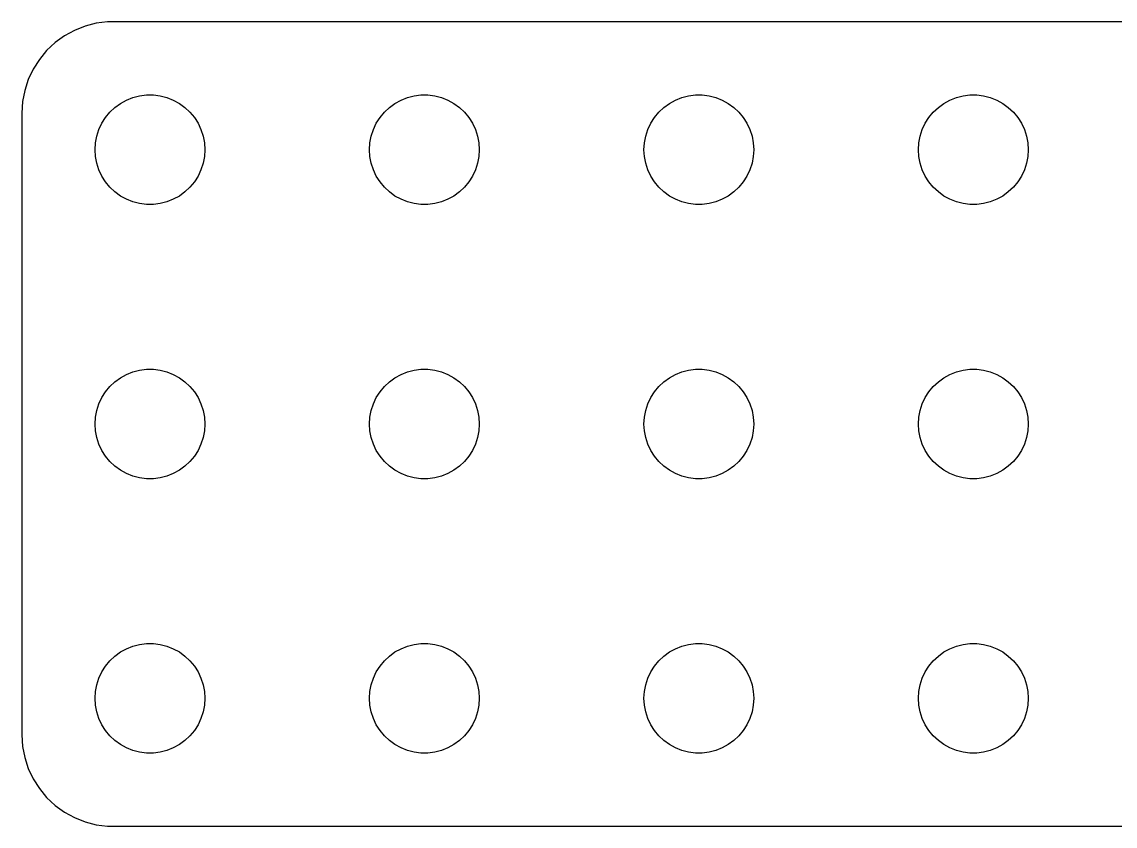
# Model space of a CAD drawing. Header units: metres. Extents: x -120 to 120, y -22 to 22.
# Drawn here: x -119.5 to -59.8, y -22 to 22 of the extents above; entities that cross this region are included whole.
import ezdxf

# ---------------------------------------------------------------- set-up
doc = ezdxf.new("R2010")
doc.units = ezdxf.units.M

msp = doc.modelspace()

# ---------------------------------------------------------------- linework, layer by layer
for p, q in [((-116.629, 21.5241), (-117.179, 21.2216)), ((-116.045, 21.7553), (-116.629, 21.5241)), ((-115.437, 21.9114), (-116.045, 21.7553)), ((-114.814, 21.9901), (-115.437, 21.9114)), ((114.814, 21.9901), (-114.814, 21.9901)), ((-117.179, 21.2216), (-117.687, 20.8526)), ((-118.145, 20.4227), (-118.545, 19.9389)), ((-117.687, 20.8526), (-118.145, 20.4227)), ((-118.545, 19.9389), (-118.882, 19.4088)), ((-118.882, 19.4088), (-119.149, 18.8406)), ((-119.149, 18.8406), (-119.343, 18.2434)), ((-119.343, 18.2434), (-119.461, 17.6267)), ((-113.427, 17.8532), (-113.062, 17.9469)), ((-113.062, 17.9469), (-112.688, 17.9941)), ((-112.688, 17.9941), (-112.312, 17.9941)), ((-112.312, 17.9941), (-111.938, 17.9469)), ((-111.938, 17.9469), (-111.573, 17.8532)), ((-98.427, 17.8532), (-98.0621, 17.9469)), ((-98.0621, 17.9469), (-97.6884, 17.9941)), ((-97.6884, 17.9941), (-97.3116, 17.9941)), ((-97.3116, 17.9941), (-96.9379, 17.9469)), ((-96.9379, 17.9469), (-96.573, 17.8532)), ((-83.427, 17.8532), (-83.0621, 17.9469)), ((-83.0621, 17.9469), (-82.6884, 17.9941)), ((-82.6884, 17.9941), (-82.3116, 17.9941)), ((-82.3116, 17.9941), (-81.9379, 17.9469)), ((-81.9379, 17.9469), (-81.573, 17.8532)), ((-68.427, 17.8532), (-68.0621, 17.9469)), ((-68.0621, 17.9469), (-67.6884, 17.9941)), ((-67.6884, 17.9941), (-67.3116, 17.9941)), ((-67.3116, 17.9941), (-66.9379, 17.9469)), ((-66.9379, 17.9469), (-66.573, 17.8532)), ((-119.461, 17.6267), (-119.5, 17)), ((-114.412, 17.3115), (-114.107, 17.533)), ((-114.107, 17.533), (-113.777, 17.7145)), ((-113.777, 17.7145), (-113.427, 17.8532)), ((-111.573, 17.8532), (-111.223, 17.7145)), ((-111.223, 17.7145), (-110.893, 17.533)), ((-110.893, 17.533), (-110.588, 17.3115)), ((-99.4123, 17.3115), (-99.1075, 17.533)), ((-99.1075, 17.533), (-98.7773, 17.7145)), ((-98.7773, 17.7145), (-98.427, 17.8532)), ((-96.573, 17.8532), (-96.2227, 17.7145)), ((-96.2227, 17.7145), (-95.8925, 17.533)), ((-95.8925, 17.533), (-95.5877, 17.3115)), ((-84.4123, 17.3115), (-84.1075, 17.533)), ((-84.1075, 17.533), (-83.7773, 17.7145)), ((-83.7773, 17.7145), (-83.427, 17.8532)), ((-81.573, 17.8532), (-81.2227, 17.7145)), ((-81.2227, 17.7145), (-80.8925, 17.533)), ((-80.8925, 17.533), (-80.5877, 17.3115)), ((-69.4123, 17.3115), (-69.1075, 17.533)), ((-69.1075, 17.533), (-68.7773, 17.7145)), ((-68.7773, 17.7145), (-68.427, 17.8532)), ((-66.573, 17.8532), (-66.2227, 17.7145)), ((-66.2227, 17.7145), (-65.8925, 17.533)), ((-65.8925, 17.533), (-65.5877, 17.3115)), ((-119.5, 17), (-119.5, -17)), ((-115.129, 16.4453), (-114.927, 16.7634)), ((-114.927, 16.7634), (-114.687, 17.0536)), ((-114.687, 17.0536), (-114.412, 17.3115)), ((-110.588, 17.3115), (-110.313, 17.0536)), ((-110.313, 17.0536), (-110.073, 16.7634)), ((-110.073, 16.7634), (-109.871, 16.4453)), ((-100.129, 16.4453), (-99.927, 16.7634)), ((-99.927, 16.7634), (-99.6869, 17.0536)), ((-99.6869, 17.0536), (-99.4123, 17.3115)), ((-95.5877, 17.3115), (-95.3131, 17.0536)), ((-95.3131, 17.0536), (-95.073, 16.7634)), ((-95.073, 16.7634), (-94.8711, 16.4453)), ((-85.1289, 16.4453), (-84.927, 16.7634)), ((-84.927, 16.7634), (-84.6869, 17.0536)), ((-84.6869, 17.0536), (-84.4123, 17.3115)), ((-80.5877, 17.3115), (-80.3131, 17.0536)), ((-80.3131, 17.0536), (-80.073, 16.7634)), ((-80.073, 16.7634), (-79.8711, 16.4453)), ((-70.1289, 16.4453), (-69.927, 16.7634)), ((-69.927, 16.7634), (-69.6869, 17.0536)), ((-69.6869, 17.0536), (-69.4123, 17.3115)), ((-65.5877, 17.3115), (-65.3131, 17.0536)), ((-65.3131, 17.0536), (-65.073, 16.7634)), ((-65.073, 16.7634), (-64.8711, 16.4453)), ((-115.289, 16.1044), (-115.129, 16.4453)), ((-109.871, 16.4453), (-109.711, 16.1044)), ((-100.289, 16.1044), (-100.129, 16.4453)), ((-94.8711, 16.4453), (-94.7107, 16.1044)), ((-85.2893, 16.1044), (-85.1289, 16.4453)), ((-79.8711, 16.4453), (-79.7107, 16.1044)), ((-70.2893, 16.1044), (-70.1289, 16.4453)), ((-64.8711, 16.4453), (-64.7107, 16.1044)), ((-115.476, 15.376), (-115.406, 15.7461)), ((-115.406, 15.7461), (-115.289, 16.1044)), ((-109.711, 16.1044), (-109.594, 15.7461)), ((-109.594, 15.7461), (-109.524, 15.376)), ((-100.476, 15.376), (-100.406, 15.7461)), ((-100.406, 15.7461), (-100.289, 16.1044)), ((-94.7107, 16.1044), (-94.5943, 15.7461)), ((-94.5943, 15.7461), (-94.5237, 15.376)), ((-85.4763, 15.376), (-85.4057, 15.7461)), ((-85.4057, 15.7461), (-85.2893, 16.1044)), ((-79.7107, 16.1044), (-79.5943, 15.7461)), ((-79.5943, 15.7461), (-79.5237, 15.376)), ((-70.4763, 15.376), (-70.4057, 15.7461)), ((-70.4057, 15.7461), (-70.2893, 16.1044)), ((-64.7107, 16.1044), (-64.5943, 15.7461)), ((-64.5943, 15.7461), (-64.5237, 15.376)), ((-115.5, 15), (-115.476, 15.376)), ((-115.476, 14.624), (-115.5, 15)), ((-109.524, 15.376), (-109.5, 15)), ((-109.5, 15), (-109.524, 14.624)), ((-100.5, 15), (-100.476, 15.376)), ((-100.476, 14.624), (-100.5, 15)), ((-94.5237, 15.376), (-94.5, 15)), ((-94.5, 15), (-94.5237, 14.624)), ((-85.5, 15), (-85.4763, 15.376)), ((-85.4763, 14.624), (-85.5, 15)), ((-79.5237, 15.376), (-79.5, 15)), ((-79.5, 15), (-79.5237, 14.624)), ((-70.5, 15), (-70.4763, 15.376)), ((-70.4763, 14.624), (-70.5, 15)), ((-64.5237, 15.376), (-64.5, 15)), ((-64.5, 15), (-64.5237, 14.624)), ((-115.406, 14.2539), (-115.476, 14.624)), ((-109.524, 14.624), (-109.594, 14.2539)), ((-100.406, 14.2539), (-100.476, 14.624)), ((-94.5237, 14.624), (-94.5943, 14.2539)), ((-85.4057, 14.2539), (-85.4763, 14.624)), ((-79.5237, 14.624), (-79.5943, 14.2539)), ((-70.4057, 14.2539), (-70.4763, 14.624)), ((-64.5237, 14.624), (-64.5943, 14.2539)), ((-115.289, 13.8956), (-115.406, 14.2539)), ((-115.129, 13.5547), (-115.289, 13.8956)), ((-109.711, 13.8956), (-109.871, 13.5547)), ((-109.594, 14.2539), (-109.711, 13.8956)), ((-100.289, 13.8956), (-100.406, 14.2539)), ((-100.129, 13.5547), (-100.289, 13.8956)), ((-94.7107, 13.8956), (-94.8711, 13.5547)), ((-94.5943, 14.2539), (-94.7107, 13.8956)), ((-85.2893, 13.8956), (-85.4057, 14.2539)), ((-85.1289, 13.5547), (-85.2893, 13.8956)), ((-79.7107, 13.8956), (-79.8711, 13.5547)), ((-79.5943, 14.2539), (-79.7107, 13.8956)), ((-70.2893, 13.8956), (-70.4057, 14.2539)), ((-70.1289, 13.5547), (-70.2893, 13.8956)), ((-64.7107, 13.8956), (-64.8711, 13.5547)), ((-64.5943, 14.2539), (-64.7107, 13.8956)), ((-114.927, 13.2366), (-115.129, 13.5547)), ((-114.687, 12.9464), (-114.927, 13.2366)), ((-110.073, 13.2366), (-110.313, 12.9464)), ((-109.871, 13.5547), (-110.073, 13.2366)), ((-99.927, 13.2366), (-100.129, 13.5547)), ((-99.6869, 12.9464), (-99.927, 13.2366)), ((-95.073, 13.2366), (-95.3131, 12.9464)), ((-94.8711, 13.5547), (-95.073, 13.2366)), ((-84.927, 13.2366), (-85.1289, 13.5547)), ((-84.6869, 12.9464), (-84.927, 13.2366)), ((-80.073, 13.2366), (-80.3131, 12.9464)), ((-79.8711, 13.5547), (-80.073, 13.2366)), ((-69.927, 13.2366), (-70.1289, 13.5547)), ((-69.6869, 12.9464), (-69.927, 13.2366)), ((-65.073, 13.2366), (-65.3131, 12.9464)), ((-64.8711, 13.5547), (-65.073, 13.2366)), ((-114.412, 12.6884), (-114.687, 12.9464)), ((-114.107, 12.467), (-114.412, 12.6884)), ((-110.588, 12.6884), (-110.893, 12.467)), ((-110.313, 12.9464), (-110.588, 12.6884)), ((-99.4123, 12.6884), (-99.6869, 12.9464)), ((-99.1075, 12.467), (-99.4123, 12.6884)), ((-95.5877, 12.6884), (-95.8925, 12.467)), ((-95.3131, 12.9464), (-95.5877, 12.6884)), ((-84.4123, 12.6884), (-84.6869, 12.9464)), ((-84.1075, 12.467), (-84.4123, 12.6884)), ((-80.5877, 12.6884), (-80.8925, 12.467)), ((-80.3131, 12.9464), (-80.5877, 12.6884)), ((-69.4123, 12.6884), (-69.6869, 12.9464)), ((-69.1075, 12.467), (-69.4123, 12.6884)), ((-65.5877, 12.6884), (-65.8925, 12.467)), ((-65.3131, 12.9464), (-65.5877, 12.6884)), ((-113.777, 12.2855), (-114.107, 12.467)), ((-113.427, 12.1468), (-113.777, 12.2855)), ((-113.062, 12.0531), (-113.427, 12.1468)), ((-112.688, 12.0059), (-113.062, 12.0531)), ((-112.312, 12.0059), (-112.688, 12.0059)), ((-111.938, 12.0531), (-112.312, 12.0059)), ((-111.573, 12.1468), (-111.938, 12.0531)), ((-111.223, 12.2855), (-111.573, 12.1468)), ((-110.893, 12.467), (-111.223, 12.2855)), ((-98.7773, 12.2855), (-99.1075, 12.467)), ((-98.427, 12.1468), (-98.7773, 12.2855)), ((-98.0621, 12.0531), (-98.427, 12.1468)), ((-97.6884, 12.0059), (-98.0621, 12.0531)), ((-97.3116, 12.0059), (-97.6884, 12.0059)), ((-96.9379, 12.0531), (-97.3116, 12.0059)), ((-96.573, 12.1468), (-96.9379, 12.0531)), ((-96.2227, 12.2855), (-96.573, 12.1468)), ((-95.8925, 12.467), (-96.2227, 12.2855)), ((-83.7773, 12.2855), (-84.1075, 12.467)), ((-83.427, 12.1468), (-83.7773, 12.2855)), ((-83.0621, 12.0531), (-83.427, 12.1468)), ((-82.6884, 12.0059), (-83.0621, 12.0531)), ((-82.3116, 12.0059), (-82.6884, 12.0059)), ((-81.9379, 12.0531), (-82.3116, 12.0059)), ((-81.573, 12.1468), (-81.9379, 12.0531)), ((-81.2227, 12.2855), (-81.573, 12.1468)), ((-80.8925, 12.467), (-81.2227, 12.2855)), ((-68.7773, 12.2855), (-69.1075, 12.467)), ((-68.427, 12.1468), (-68.7773, 12.2855)), ((-68.0621, 12.0531), (-68.427, 12.1468)), ((-67.6884, 12.0059), (-68.0621, 12.0531)), ((-67.3116, 12.0059), (-67.6884, 12.0059)), ((-66.9379, 12.0531), (-67.3116, 12.0059)), ((-66.573, 12.1468), (-66.9379, 12.0531)), ((-66.2227, 12.2855), (-66.573, 12.1468)), ((-65.8925, 12.467), (-66.2227, 12.2855)), ((-113.062, 2.94685), (-112.688, 2.99408)), ((-112.688, 2.99408), (-112.312, 2.99408)), ((-112.312, 2.99408), (-111.938, 2.94685)), ((-98.0621, 2.94685), (-97.6884, 2.99408)), ((-97.6884, 2.99408), (-97.3116, 2.99408)), ((-97.3116, 2.99408), (-96.9379, 2.94685)), ((-83.0621, 2.94685), (-82.6884, 2.99408)), ((-82.6884, 2.99408), (-82.3116, 2.99408)), ((-82.3116, 2.99408), (-81.9379, 2.94685)), ((-68.0621, 2.94685), (-67.6884, 2.99408)), ((-67.6884, 2.99408), (-67.3116, 2.99408)), ((-67.3116, 2.99408), (-66.9379, 2.94685)), ((-114.412, 2.31154), (-114.107, 2.53297)), ((-114.107, 2.53297), (-113.777, 2.71448)), ((-113.777, 2.71448), (-113.427, 2.85316)), ((-113.427, 2.85316), (-113.062, 2.94685)), ((-111.938, 2.94685), (-111.573, 2.85316)), ((-111.573, 2.85316), (-111.223, 2.71448)), ((-111.223, 2.71448), (-110.893, 2.53297)), ((-110.893, 2.53297), (-110.588, 2.31154)), ((-99.4123, 2.31154), (-99.1075, 2.53297)), ((-99.1075, 2.53297), (-98.7773, 2.71448)), ((-98.7773, 2.71448), (-98.427, 2.85316)), ((-98.427, 2.85316), (-98.0621, 2.94685)), ((-96.9379, 2.94685), (-96.573, 2.85316)), ((-96.573, 2.85316), (-96.2227, 2.71448)), ((-96.2227, 2.71448), (-95.8925, 2.53297)), ((-95.8925, 2.53297), (-95.5877, 2.31154)), ((-84.4123, 2.31154), (-84.1075, 2.53297)), ((-84.1075, 2.53297), (-83.7773, 2.71448)), ((-83.7773, 2.71448), (-83.427, 2.85316)), ((-83.427, 2.85316), (-83.0621, 2.94685)), ((-81.9379, 2.94685), (-81.573, 2.85316)), ((-81.573, 2.85316), (-81.2227, 2.71448)), ((-81.2227, 2.71448), (-80.8925, 2.53297)), ((-80.8925, 2.53297), (-80.5877, 2.31154)), ((-69.4123, 2.31154), (-69.1075, 2.53297)), ((-69.1075, 2.53297), (-68.7773, 2.71448)), ((-68.7773, 2.71448), (-68.427, 2.85316)), ((-68.427, 2.85316), (-68.0621, 2.94685)), ((-66.9379, 2.94685), (-66.573, 2.85316)), ((-66.573, 2.85316), (-66.2227, 2.71448)), ((-66.2227, 2.71448), (-65.8925, 2.53297)), ((-65.8925, 2.53297), (-65.5877, 2.31154)), ((-114.927, 1.76335), (-114.687, 2.05363)), ((-114.687, 2.05363), (-114.412, 2.31154)), ((-110.588, 2.31154), (-110.313, 2.05363)), ((-110.313, 2.05363), (-110.073, 1.76335)), ((-99.927, 1.76335), (-99.6869, 2.05363)), ((-99.6869, 2.05363), (-99.4123, 2.31154)), ((-95.5877, 2.31154), (-95.3131, 2.05363)), ((-95.3131, 2.05363), (-95.073, 1.76335)), ((-84.927, 1.76335), (-84.6869, 2.05363)), ((-84.6869, 2.05363), (-84.4123, 2.31154)), ((-80.5877, 2.31154), (-80.3131, 2.05363)), ((-80.3131, 2.05363), (-80.073, 1.76335)), ((-69.927, 1.76335), (-69.6869, 2.05363)), ((-69.6869, 2.05363), (-69.4123, 2.31154)), ((-65.5877, 2.31154), (-65.3131, 2.05363)), ((-65.3131, 2.05363), (-65.073, 1.76335)), ((-115.289, 1.10437), (-115.129, 1.44525)), ((-115.129, 1.44525), (-114.927, 1.76335)), ((-110.073, 1.76335), (-109.871, 1.44525)), ((-109.871, 1.44525), (-109.711, 1.10437)), ((-100.289, 1.10437), (-100.129, 1.44525)), ((-100.129, 1.44525), (-99.927, 1.76335)), ((-95.073, 1.76335), (-94.8711, 1.44525)), ((-94.8711, 1.44525), (-94.7107, 1.10437)), ((-85.2893, 1.10437), (-85.1289, 1.44525)), ((-85.1289, 1.44525), (-84.927, 1.76335)), ((-80.073, 1.76335), (-79.8711, 1.44525)), ((-79.8711, 1.44525), (-79.7107, 1.10437)), ((-70.2893, 1.10437), (-70.1289, 1.44525)), ((-70.1289, 1.44525), (-69.927, 1.76335)), ((-65.073, 1.76335), (-64.8711, 1.44525)), ((-64.8711, 1.44525), (-64.7107, 1.10437)), ((-115.476, 0.375992), (-115.406, 0.746063)), ((-115.406, 0.746063), (-115.289, 1.10437)), ((-109.711, 1.10437), (-109.594, 0.746063)), ((-109.594, 0.746063), (-109.524, 0.375992)), ((-100.476, 0.375992), (-100.406, 0.746063)), ((-100.406, 0.746063), (-100.289, 1.10437)), ((-94.7107, 1.10437), (-94.5943, 0.746063)), ((-94.5943, 0.746063), (-94.5237, 0.375992)), ((-85.4763, 0.375992), (-85.4057, 0.746063)), ((-85.4057, 0.746063), (-85.2893, 1.10437)), ((-79.7107, 1.10437), (-79.5943, 0.746063)), ((-79.5943, 0.746063), (-79.5237, 0.375992)), ((-70.4763, 0.375992), (-70.4057, 0.746063)), ((-70.4057, 0.746063), (-70.2893, 1.10437)), ((-64.7107, 1.10437), (-64.5943, 0.746063)), ((-64.5943, 0.746063), (-64.5237, 0.375992)), ((-115.5, 0), (-115.476, 0.375992)), ((-115.476, -0.375992), (-115.5, 0)), ((-109.524, 0.375992), (-109.5, 0)), ((-109.5, 0), (-109.524, -0.375992)), ((-100.5, 0), (-100.476, 0.375992)), ((-100.476, -0.375992), (-100.5, 0)), ((-94.5237, 0.375992), (-94.5, 0)), ((-94.5, 0), (-94.5237, -0.375992)), ((-85.5, 0), (-85.4763, 0.375992)), ((-85.4763, -0.375992), (-85.5, 0)), ((-79.5237, 0.375992), (-79.5, 0)), ((-79.5, 0), (-79.5237, -0.375992)), ((-70.5, 0), (-70.4763, 0.375992)), ((-70.4763, -0.375992), (-70.5, 0)), ((-64.5237, 0.375992), (-64.5, 0)), ((-64.5, 0), (-64.5237, -0.375992)), ((-115.406, -0.746063), (-115.476, -0.375992)), ((-109.524, -0.375992), (-109.594, -0.746063)), ((-100.406, -0.746063), (-100.476, -0.375992)), ((-94.5237, -0.375992), (-94.5943, -0.746063)), ((-85.4057, -0.746063), (-85.4763, -0.375992)), ((-79.5237, -0.375992), (-79.5943, -0.746063)), ((-70.4057, -0.746063), (-70.4763, -0.375992)), ((-64.5237, -0.375992), (-64.5943, -0.746063)), ((-115.289, -1.10437), (-115.406, -0.746063)), ((-115.129, -1.44525), (-115.289, -1.10437)), ((-109.711, -1.10437), (-109.871, -1.44525)), ((-109.594, -0.746063), (-109.711, -1.10437)), ((-100.289, -1.10437), (-100.406, -0.746063)), ((-100.129, -1.44525), (-100.289, -1.10437)), ((-94.7107, -1.10437), (-94.8711, -1.44525)), ((-94.5943, -0.746063), (-94.7107, -1.10437)), ((-85.2893, -1.10437), (-85.4057, -0.746063)), ((-85.1289, -1.44525), (-85.2893, -1.10437)), ((-79.7107, -1.10437), (-79.8711, -1.44525)), ((-79.5943, -0.746063), (-79.7107, -1.10437)), ((-70.2893, -1.10437), (-70.4057, -0.746063)), ((-70.1289, -1.44525), (-70.2893, -1.10437)), ((-64.7107, -1.10437), (-64.8711, -1.44525)), ((-64.5943, -0.746063), (-64.7107, -1.10437)), ((-114.927, -1.76335), (-115.129, -1.44525)), ((-114.687, -2.05363), (-114.927, -1.76335)), ((-110.073, -1.76335), (-110.313, -2.05363)), ((-109.871, -1.44525), (-110.073, -1.76335)), ((-99.927, -1.76335), (-100.129, -1.44525)), ((-99.6869, -2.05363), (-99.927, -1.76335)), ((-95.073, -1.76335), (-95.3131, -2.05363)), ((-94.8711, -1.44525), (-95.073, -1.76335)), ((-84.927, -1.76335), (-85.1289, -1.44525)), ((-84.6869, -2.05363), (-84.927, -1.76335)), ((-80.073, -1.76335), (-80.3131, -2.05363)), ((-79.8711, -1.44525), (-80.073, -1.76335)), ((-69.927, -1.76335), (-70.1289, -1.44525)), ((-69.6869, -2.05363), (-69.927, -1.76335)), ((-65.073, -1.76335), (-65.3131, -2.05363)), ((-64.8711, -1.44525), (-65.073, -1.76335)), ((-114.412, -2.31154), (-114.687, -2.05363)), ((-114.107, -2.53297), (-114.412, -2.31154)), ((-110.588, -2.31154), (-110.893, -2.53297)), ((-110.313, -2.05363), (-110.588, -2.31154)), ((-99.4123, -2.31154), (-99.6869, -2.05363)), ((-99.1075, -2.53297), (-99.4123, -2.31154)), ((-95.5877, -2.31154), (-95.8925, -2.53297)), ((-95.3131, -2.05363), (-95.5877, -2.31154)), ((-84.4123, -2.31154), (-84.6869, -2.05363)), ((-84.1075, -2.53297), (-84.4123, -2.31154)), ((-80.5877, -2.31154), (-80.8925, -2.53297)), ((-80.3131, -2.05363), (-80.5877, -2.31154)), ((-69.4123, -2.31154), (-69.6869, -2.05363)), ((-69.1075, -2.53297), (-69.4123, -2.31154)), ((-65.5877, -2.31154), (-65.8925, -2.53297)), ((-65.3131, -2.05363), (-65.5877, -2.31154)), ((-113.777, -2.71448), (-114.107, -2.53297)), ((-113.427, -2.85316), (-113.777, -2.71448)), ((-113.062, -2.94685), (-113.427, -2.85316)), ((-112.688, -2.99408), (-113.062, -2.94685)), ((-111.938, -2.94685), (-112.312, -2.99408)), ((-111.573, -2.85316), (-111.938, -2.94685)), ((-111.223, -2.71448), (-111.573, -2.85316)), ((-110.893, -2.53297), (-111.223, -2.71448)), ((-98.7773, -2.71448), (-99.1075, -2.53297)), ((-98.427, -2.85316), (-98.7773, -2.71448)), ((-98.0621, -2.94685), (-98.427, -2.85316)), ((-97.6884, -2.99408), (-98.0621, -2.94685)), ((-96.9379, -2.94685), (-97.3116, -2.99408)), ((-96.573, -2.85316), (-96.9379, -2.94685)), ((-96.2227, -2.71448), (-96.573, -2.85316)), ((-95.8925, -2.53297), (-96.2227, -2.71448)), ((-83.7773, -2.71448), (-84.1075, -2.53297)), ((-83.427, -2.85316), (-83.7773, -2.71448)), ((-83.0621, -2.94685), (-83.427, -2.85316)), ((-82.6884, -2.99408), (-83.0621, -2.94685)), ((-81.9379, -2.94685), (-82.3116, -2.99408)), ((-81.573, -2.85316), (-81.9379, -2.94685)), ((-81.2227, -2.71448), (-81.573, -2.85316)), ((-80.8925, -2.53297), (-81.2227, -2.71448)), ((-68.7773, -2.71448), (-69.1075, -2.53297)), ((-68.427, -2.85316), (-68.7773, -2.71448)), ((-68.0621, -2.94685), (-68.427, -2.85316)), ((-67.6884, -2.99408), (-68.0621, -2.94685)), ((-66.9379, -2.94685), (-67.3116, -2.99408)), ((-66.573, -2.85316), (-66.9379, -2.94685)), ((-66.2227, -2.71448), (-66.573, -2.85316)), ((-65.8925, -2.53297), (-66.2227, -2.71448)), ((-112.312, -2.99408), (-112.688, -2.99408)), ((-97.3116, -2.99408), (-97.6884, -2.99408)), ((-82.3116, -2.99408), (-82.6884, -2.99408)), ((-67.3116, -2.99408), (-67.6884, -2.99408)), ((-114.412, -12.6884), (-114.107, -12.467)), ((-114.107, -12.467), (-113.777, -12.2855)), ((-113.777, -12.2855), (-113.427, -12.1468)), ((-113.427, -12.1468), (-113.062, -12.0531)), ((-113.062, -12.0531), (-112.688, -12.0059)), ((-112.688, -12.0059), (-112.312, -12.0059)), ((-112.312, -12.0059), (-111.938, -12.0531)), ((-111.938, -12.0531), (-111.573, -12.1468)), ((-111.573, -12.1468), (-111.223, -12.2855)), ((-111.223, -12.2855), (-110.893, -12.467)), ((-110.893, -12.467), (-110.588, -12.6884)), ((-99.4123, -12.6884), (-99.1075, -12.467)), ((-99.1075, -12.467), (-98.7773, -12.2855)), ((-98.7773, -12.2855), (-98.427, -12.1468)), ((-98.427, -12.1468), (-98.0621, -12.0531)), ((-98.0621, -12.0531), (-97.6884, -12.0059)), ((-97.6884, -12.0059), (-97.3116, -12.0059)), ((-97.3116, -12.0059), (-96.9379, -12.0531)), ((-96.9379, -12.0531), (-96.573, -12.1468)), ((-96.573, -12.1468), (-96.2227, -12.2855)), ((-96.2227, -12.2855), (-95.8925, -12.467)), ((-95.8925, -12.467), (-95.5877, -12.6884)), ((-84.4123, -12.6884), (-84.1075, -12.467)), ((-84.1075, -12.467), (-83.7773, -12.2855)), ((-83.7773, -12.2855), (-83.427, -12.1468)), ((-83.427, -12.1468), (-83.0621, -12.0531)), ((-83.0621, -12.0531), (-82.6884, -12.0059)), ((-82.6884, -12.0059), (-82.3116, -12.0059)), ((-82.3116, -12.0059), (-81.9379, -12.0531)), ((-81.9379, -12.0531), (-81.573, -12.1468)), ((-81.573, -12.1468), (-81.2227, -12.2855)), ((-81.2227, -12.2855), (-80.8925, -12.467)), ((-80.8925, -12.467), (-80.5877, -12.6884)), ((-69.4123, -12.6884), (-69.1075, -12.467)), ((-69.1075, -12.467), (-68.7773, -12.2855)), ((-68.7773, -12.2855), (-68.427, -12.1468)), ((-68.427, -12.1468), (-68.0621, -12.0531)), ((-68.0621, -12.0531), (-67.6884, -12.0059)), ((-67.6884, -12.0059), (-67.3116, -12.0059)), ((-67.3116, -12.0059), (-66.9379, -12.0531)), ((-66.9379, -12.0531), (-66.573, -12.1468)), ((-66.573, -12.1468), (-66.2227, -12.2855)), ((-66.2227, -12.2855), (-65.8925, -12.467)), ((-65.8925, -12.467), (-65.5877, -12.6884)), ((-114.927, -13.2366), (-114.687, -12.9464)), ((-114.687, -12.9464), (-114.412, -12.6884)), ((-110.588, -12.6884), (-110.313, -12.9464)), ((-110.313, -12.9464), (-110.073, -13.2366)), ((-99.927, -13.2366), (-99.6869, -12.9464)), ((-99.6869, -12.9464), (-99.4123, -12.6884)), ((-95.5877, -12.6884), (-95.3131, -12.9464)), ((-95.3131, -12.9464), (-95.073, -13.2366)), ((-84.927, -13.2366), (-84.6869, -12.9464)), ((-84.6869, -12.9464), (-84.4123, -12.6884)), ((-80.5877, -12.6884), (-80.3131, -12.9464)), ((-80.3131, -12.9464), (-80.073, -13.2366)), ((-69.927, -13.2366), (-69.6869, -12.9464)), ((-69.6869, -12.9464), (-69.4123, -12.6884)), ((-65.5877, -12.6884), (-65.3131, -12.9464)), ((-65.3131, -12.9464), (-65.073, -13.2366)), ((-115.289, -13.8956), (-115.129, -13.5547)), ((-115.129, -13.5547), (-114.927, -13.2366)), ((-110.073, -13.2366), (-109.871, -13.5547)), ((-109.871, -13.5547), (-109.711, -13.8956)), ((-100.289, -13.8956), (-100.129, -13.5547)), ((-100.129, -13.5547), (-99.927, -13.2366)), ((-95.073, -13.2366), (-94.8711, -13.5547)), ((-94.8711, -13.5547), (-94.7107, -13.8956)), ((-85.2893, -13.8956), (-85.1289, -13.5547)), ((-85.1289, -13.5547), (-84.927, -13.2366)), ((-80.073, -13.2366), (-79.8711, -13.5547)), ((-79.8711, -13.5547), (-79.7107, -13.8956)), ((-70.2893, -13.8956), (-70.1289, -13.5547)), ((-70.1289, -13.5547), (-69.927, -13.2366)), ((-65.073, -13.2366), (-64.8711, -13.5547)), ((-64.8711, -13.5547), (-64.7107, -13.8956)), ((-115.476, -14.624), (-115.406, -14.2539)), ((-115.406, -14.2539), (-115.289, -13.8956)), ((-109.711, -13.8956), (-109.594, -14.2539)), ((-109.594, -14.2539), (-109.524, -14.624)), ((-100.476, -14.624), (-100.406, -14.2539)), ((-100.406, -14.2539), (-100.289, -13.8956)), ((-94.7107, -13.8956), (-94.5943, -14.2539)), ((-94.5943, -14.2539), (-94.5237, -14.624)), ((-85.4763, -14.624), (-85.4057, -14.2539)), ((-85.4057, -14.2539), (-85.2893, -13.8956)), ((-79.7107, -13.8956), (-79.5943, -14.2539)), ((-79.5943, -14.2539), (-79.5237, -14.624)), ((-70.4763, -14.624), (-70.4057, -14.2539)), ((-70.4057, -14.2539), (-70.2893, -13.8956)), ((-64.7107, -13.8956), (-64.5943, -14.2539)), ((-64.5943, -14.2539), (-64.5237, -14.624)), ((-115.5, -15), (-115.476, -14.624)), ((-109.524, -14.624), (-109.5, -15)), ((-100.5, -15), (-100.476, -14.624)), ((-94.5237, -14.624), (-94.5, -15)), ((-85.5, -15), (-85.4763, -14.624)), ((-79.5237, -14.624), (-79.5, -15)), ((-70.5, -15), (-70.4763, -14.624)), ((-64.5237, -14.624), (-64.5, -15)), ((-115.476, -15.376), (-115.5, -15)), ((-115.406, -15.7461), (-115.476, -15.376)), ((-109.524, -15.376), (-109.594, -15.7461)), ((-109.5, -15), (-109.524, -15.376)), ((-100.476, -15.376), (-100.5, -15)), ((-100.406, -15.7461), (-100.476, -15.376)), ((-94.5237, -15.376), (-94.5943, -15.7461)), ((-94.5, -15), (-94.5237, -15.376)), ((-85.4763, -15.376), (-85.5, -15)), ((-85.4057, -15.7461), (-85.4763, -15.376)), ((-79.5237, -15.376), (-79.5943, -15.7461)), ((-79.5, -15), (-79.5237, -15.376)), ((-70.4763, -15.376), (-70.5, -15)), ((-70.4057, -15.7461), (-70.4763, -15.376)), ((-64.5237, -15.376), (-64.5943, -15.7461)), ((-64.5, -15), (-64.5237, -15.376)), ((-115.289, -16.1044), (-115.406, -15.7461)), ((-115.129, -16.4453), (-115.289, -16.1044)), ((-109.711, -16.1044), (-109.871, -16.4453)), ((-109.594, -15.7461), (-109.711, -16.1044)), ((-100.289, -16.1044), (-100.406, -15.7461)), ((-100.129, -16.4453), (-100.289, -16.1044)), ((-94.7107, -16.1044), (-94.8711, -16.4453)), ((-94.5943, -15.7461), (-94.7107, -16.1044)), ((-85.2893, -16.1044), (-85.4057, -15.7461)), ((-85.1289, -16.4453), (-85.2893, -16.1044)), ((-79.7107, -16.1044), (-79.8711, -16.4453)), ((-79.5943, -15.7461), (-79.7107, -16.1044)), ((-70.2893, -16.1044), (-70.4057, -15.7461)), ((-70.1289, -16.4453), (-70.2893, -16.1044)), ((-64.7107, -16.1044), (-64.8711, -16.4453)), ((-64.5943, -15.7461), (-64.7107, -16.1044)), ((-114.927, -16.7634), (-115.129, -16.4453)), ((-109.871, -16.4453), (-110.073, -16.7634)), ((-99.927, -16.7634), (-100.129, -16.4453)), ((-94.8711, -16.4453), (-95.073, -16.7634)), ((-84.927, -16.7634), (-85.1289, -16.4453)), ((-79.8711, -16.4453), (-80.073, -16.7634)), ((-69.927, -16.7634), (-70.1289, -16.4453)), ((-64.8711, -16.4453), (-65.073, -16.7634)), ((-119.5, -17), (-119.461, -17.6267)), ((-114.687, -17.0536), (-114.927, -16.7634)), ((-114.412, -17.3115), (-114.687, -17.0536)), ((-114.107, -17.533), (-114.412, -17.3115)), ((-110.588, -17.3115), (-110.893, -17.533)), ((-110.313, -17.0536), (-110.588, -17.3115)), ((-110.073, -16.7634), (-110.313, -17.0536)), ((-99.6869, -17.0536), (-99.927, -16.7634)), ((-99.4123, -17.3115), (-99.6869, -17.0536)), ((-99.1075, -17.533), (-99.4123, -17.3115)), ((-95.5877, -17.3115), (-95.8925, -17.533)), ((-95.3131, -17.0536), (-95.5877, -17.3115)), ((-95.073, -16.7634), (-95.3131, -17.0536)), ((-84.6869, -17.0536), (-84.927, -16.7634)), ((-84.4123, -17.3115), (-84.6869, -17.0536)), ((-84.1075, -17.533), (-84.4123, -17.3115)), ((-80.5877, -17.3115), (-80.8925, -17.533)), ((-80.3131, -17.0536), (-80.5877, -17.3115)), ((-80.073, -16.7634), (-80.3131, -17.0536)), ((-69.6869, -17.0536), (-69.927, -16.7634)), ((-69.4123, -17.3115), (-69.6869, -17.0536)), ((-69.1075, -17.533), (-69.4123, -17.3115)), ((-65.5877, -17.3115), (-65.8925, -17.533)), ((-65.3131, -17.0536), (-65.5877, -17.3115)), ((-65.073, -16.7634), (-65.3131, -17.0536)), ((-119.461, -17.6267), (-119.343, -18.2434)), ((-113.777, -17.7145), (-114.107, -17.533)), ((-113.427, -17.8532), (-113.777, -17.7145)), ((-113.062, -17.9469), (-113.427, -17.8532)), ((-111.573, -17.8532), (-111.938, -17.9469)), ((-111.223, -17.7145), (-111.573, -17.8532)), ((-110.893, -17.533), (-111.223, -17.7145)), ((-98.7773, -17.7145), (-99.1075, -17.533)), ((-98.427, -17.8532), (-98.7773, -17.7145)), ((-98.0621, -17.9469), (-98.427, -17.8532)), ((-96.573, -17.8532), (-96.9379, -17.9469)), ((-96.2227, -17.7145), (-96.573, -17.8532)), ((-95.8925, -17.533), (-96.2227, -17.7145)), ((-83.7773, -17.7145), (-84.1075, -17.533)), ((-83.427, -17.8532), (-83.7773, -17.7145)), ((-83.0621, -17.9469), (-83.427, -17.8532)), ((-81.573, -17.8532), (-81.9379, -17.9469)), ((-81.2227, -17.7145), (-81.573, -17.8532)), ((-80.8925, -17.533), (-81.2227, -17.7145)), ((-68.7773, -17.7145), (-69.1075, -17.533)), ((-68.427, -17.8532), (-68.7773, -17.7145)), ((-68.0621, -17.9469), (-68.427, -17.8532)), ((-66.573, -17.8532), (-66.9379, -17.9469)), ((-66.2227, -17.7145), (-66.573, -17.8532)), ((-65.8925, -17.533), (-66.2227, -17.7145)), ((-119.343, -18.2434), (-119.149, -18.8406)), ((-112.688, -17.9941), (-113.062, -17.9469)), ((-112.312, -17.9941), (-112.688, -17.9941)), ((-111.938, -17.9469), (-112.312, -17.9941)), ((-97.6884, -17.9941), (-98.0621, -17.9469)), ((-97.3116, -17.9941), (-97.6884, -17.9941)), ((-96.9379, -17.9469), (-97.3116, -17.9941)), ((-82.6884, -17.9941), (-83.0621, -17.9469)), ((-82.3116, -17.9941), (-82.6884, -17.9941)), ((-81.9379, -17.9469), (-82.3116, -17.9941)), ((-67.6884, -17.9941), (-68.0621, -17.9469)), ((-67.3116, -17.9941), (-67.6884, -17.9941)), ((-66.9379, -17.9469), (-67.3116, -17.9941)), ((-119.149, -18.8406), (-118.882, -19.4088)), ((-118.882, -19.4088), (-118.545, -19.9389)), ((-118.545, -19.9389), (-118.145, -20.4227)), ((-118.145, -20.4227), (-117.687, -20.8526)), ((-117.687, -20.8526), (-117.179, -21.2216)), ((-117.179, -21.2216), (-116.629, -21.5241)), ((-116.629, -21.5241), (-116.045, -21.7553)), ((-116.045, -21.7553), (-115.437, -21.9114)), ((-115.437, -21.9114), (-114.814, -21.9901)), ((-114.814, -21.9901), (114.814, -21.9901))]:
    msp.add_line(p, q)

doc.saveas('drawing.dxf')
